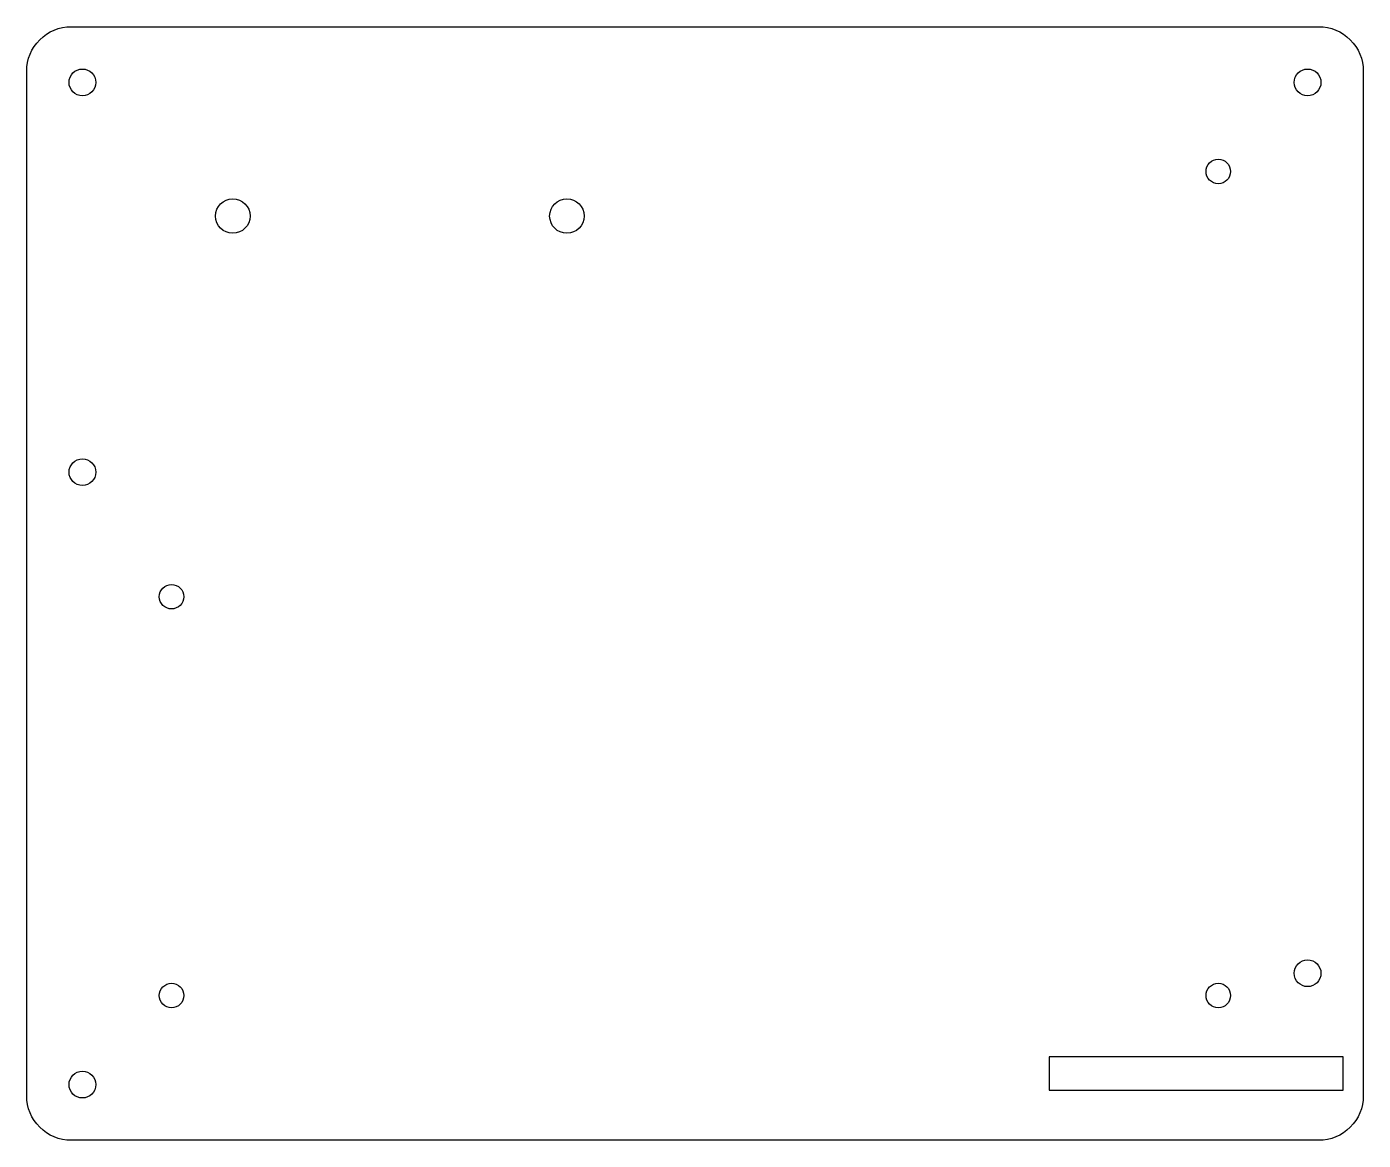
# Model space of a CAD drawing. Header units: millimetres. Extents: x 0 to 120, y 0 to 100.
import ezdxf

# ---------------------------------------------------------------- set-up
doc = ezdxf.new("R2010")
doc.units = ezdxf.units.MM
for name, color, linetype in [('HOLES', 1, 'Continuous'), ('OUTLINE', 7, 'Continuous'), ('SLOT', 3, 'Continuous')]:
    doc.layers.add(name, color=color, linetype=linetype)

msp = doc.modelspace()

# ---------------------------------------------------------------- linework, layer by layer
at = {"layer": 'HOLES'}
for centre, radius in [((5, 95), 1.2), ((115, 95), 1.2), ((106.98, 87), 1.1), ((18.5, 83), 1.55), ((48.5, 83), 1.55), ((5, 60), 1.2), ((13, 48.814), 1.1), ((115, 15), 1.2), ((13, 13), 1.1), ((106.98, 13), 1.1), ((5, 5), 1.2)]:
    msp.add_circle(centre, radius, dxfattribs=at)
at = {"layer": 'OUTLINE'}
msp.add_lwpolyline([(116, 0), (4, 0, -0.4142136), (0, 4), (0, 96, -0.4142136), (4, 100), (116, 100, -0.4142136), (120, 96), (120, 4, -0.4142136)], format="xyb", close=True, dxfattribs=at)
at = {"layer": 'SLOT'}
msp.add_lwpolyline([(118.2, 4.5), (118.2, 7.5), (91.8, 7.5), (91.8, 4.5)], close=True, dxfattribs=at)

doc.saveas('drawing.dxf')
